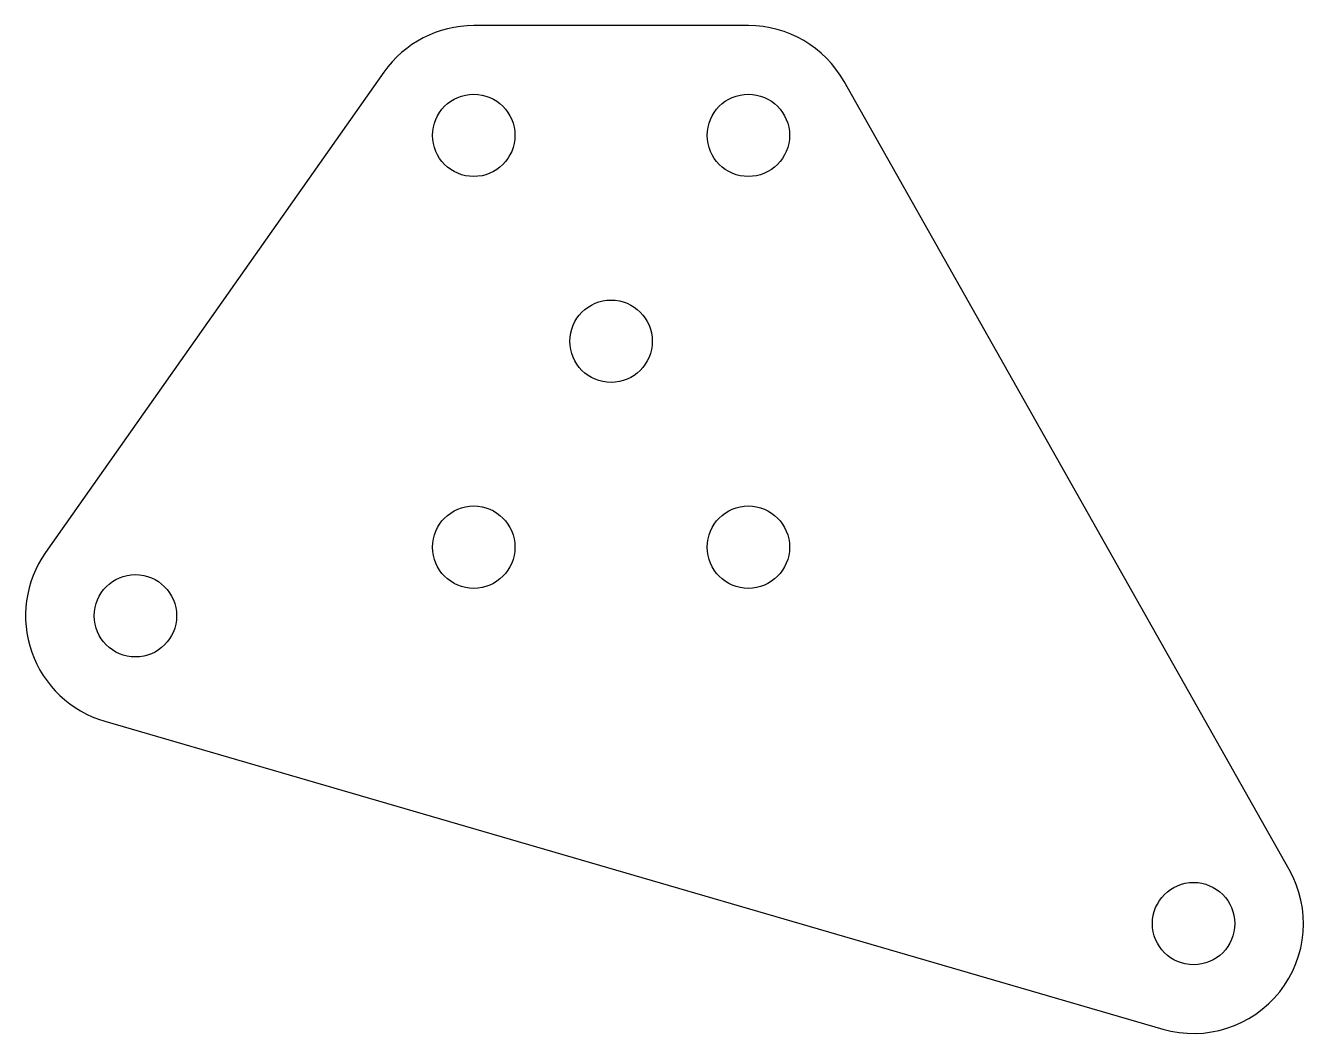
# Model space of a CAD drawing. Header units: millimetres. Extents: x -21.3 to 25.2, y -25.2 to 11.5.
import ezdxf

# ---------------------------------------------------------------- set-up
doc = ezdxf.new("R2010")
doc.units = ezdxf.units.MM

msp = doc.modelspace()

# ---------------------------------------------------------------- linework, layer by layer
msp.add_lwpolyline([(-8.271, 9.803), (-20.591, -7.697, 0.514602), (-18.438, -13.841), (20.096, -25.054, 0.672457), (24.696, -19.246), (8.483, 9.467, 0.270515), (5, 11.5), (-5, 11.5, 0.24402)], format="xyb", close=True)
for centre in [(-5, 7.5), (5, 7.5), (0, 0), (-5, -7.5), (5, -7.5), (-17.321, -10), (21.213, -21.213)]:
    msp.add_circle(centre, 1.5)

doc.saveas('drawing.dxf')
